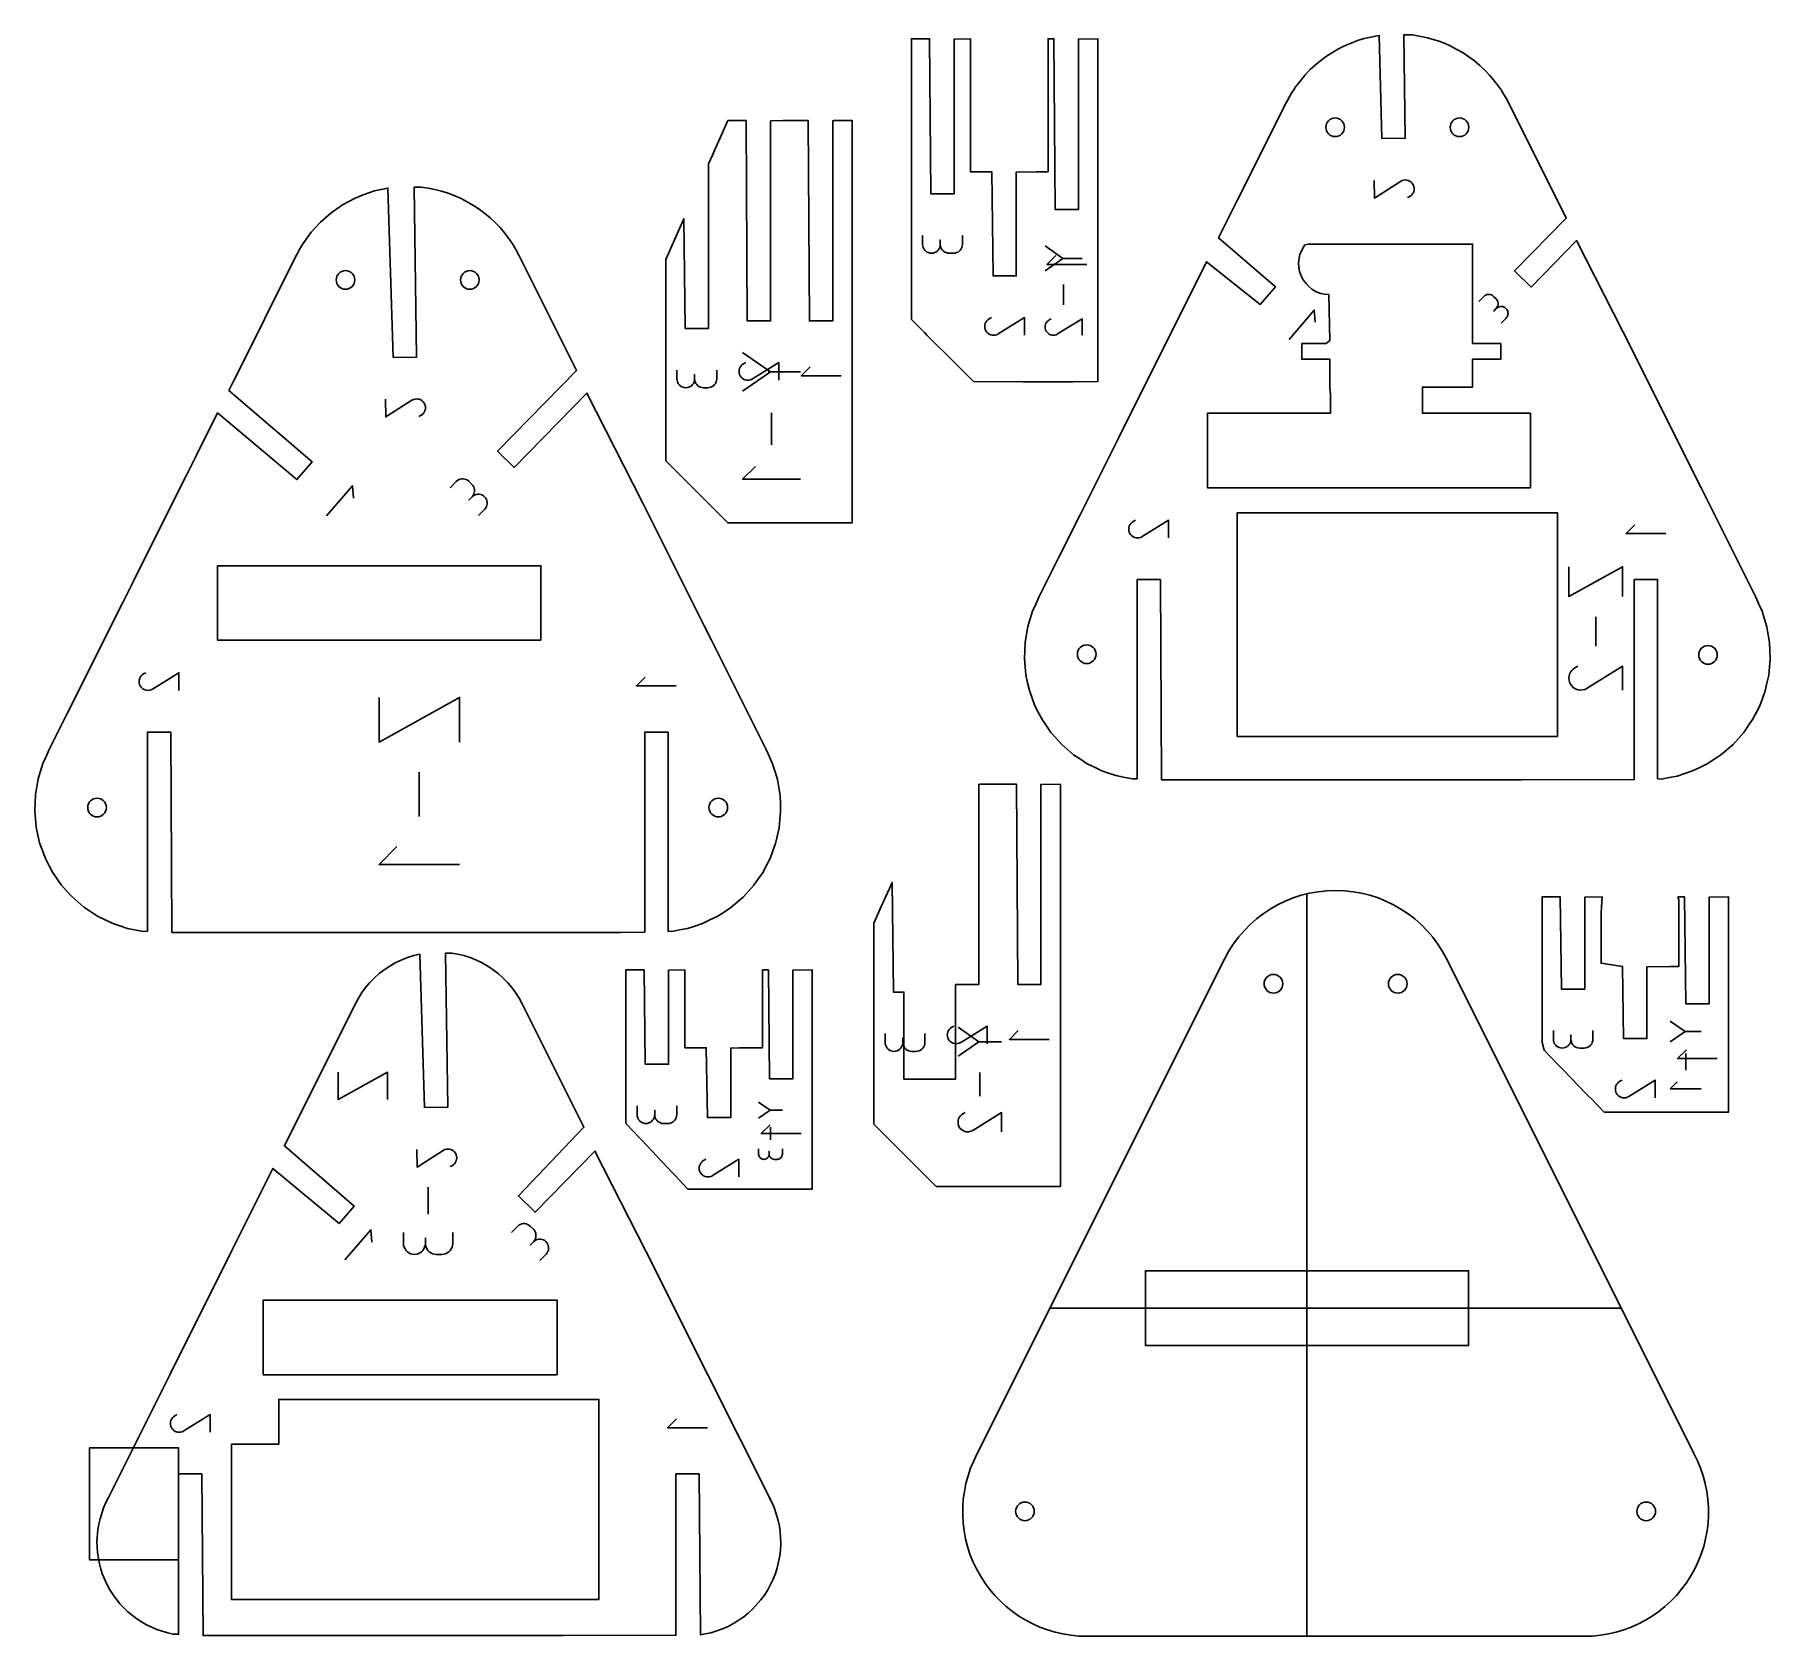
# Model space of a CAD drawing. Extents: x -164 to 115, y -64 to 194.
import ezdxf

# ---------------------------------------------------------------- set-up
doc = ezdxf.new("R2010")
doc.units = 0
for name, color, linetype in [('DEFAULT', 18, 'CONTINUOUS'), ('INFO', 1, 'CONTINUOUS'), ('LIVELLO_01', 5, 'CONTINUOUS'), ('LIVELLO_02', 104, 'CONTINUOUS')]:
    doc.layers.add(name, color=color, linetype=linetype)

msp = doc.modelspace()

# ---------------------------------------------------------------- linework, layer by layer
at = {"layer": 'DEFAULT'}
msp.add_lwpolyline([(-140.98, -51.86), (-140.98, -33.86), (-155.32, -33.86), (-155.32, -51.86)], close=True, dxfattribs=at)
at = {"layer": 'INFO'}
for p, q in [((1.06, 157.52), (4.38, 157.52)), ((1.4, 150.04), (1.4, 153.3)), ((-46.12, 139.25), (-40.93, 139.25)), ((-45.59, 127.54), (-45.59, 132.64)), ((87.01, 95.13), (87.01, 99.85)), ((-102.25, 67.74), (-102.25, 74.83)), ((-12.49, 31.48), (-8.6, 31.48)), ((101.2, 33.15), (103.97, 33.15)), ((101.48, 26.88), (101.48, 29.61)), ((-12.09, 22.71), (-12.09, 26.53)), ((-45.97, 20.45), (-43.85, 20.45)), ((-45.76, 15.67), (-45.76, 17.75)), ((-100.84, 3.75), (-100.84, 8.08))]:
    msp.add_line(p, q, dxfattribs=at)
for points in [[(51.38, 170.07), (51.41, 167.22), (55.61, 169.91), (55.61, 169.91), (55.61, 169.92), (55.62, 169.92), (55.62, 169.92), (55.63, 169.92), (55.63, 169.93), (55.63, 169.93), (55.64, 169.93), (55.64, 169.94), (55.88, 170.05), (56.12, 170.11), (56.36, 170.14), (56.6, 170.12), (56.84, 170.06), (57.06, 169.96), (57.26, 169.82), (57.44, 169.65), (57.6, 169.45), (57.71, 169.21), (57.77, 168.97), (57.79, 168.73), (57.78, 168.49), (57.72, 168.25), (57.62, 168.03), (57.48, 167.83), (57.31, 167.64), (57.1, 167.49), (56.74, 167.3)], [(-14.89, 161.19), (-14.89, 159.77), (-14.91, 159.51), (-14.98, 159.27), (-15.08, 159.05), (-15.22, 158.85), (-15.39, 158.68), (-15.59, 158.54), (-15.81, 158.44), (-16.05, 158.37), (-16.31, 158.35), (-17.02, 158.35), (-17.27, 158.37), (-17.51, 158.44), (-17.73, 158.54), (-17.93, 158.68), (-18.1, 158.85), (-18.24, 159.05), (-18.35, 159.27), (-18.41, 159.51), (-18.44, 159.77), (-18.44, 160.48), (-18.44, 159.77), (-18.46, 159.51), (-18.53, 159.27), (-18.63, 159.05), (-18.77, 158.85), (-18.94, 158.68), (-19.14, 158.54), (-19.36, 158.44), (-19.6, 158.37), (-19.86, 158.35), (-20.12, 158.37), (-20.35, 158.44), (-20.58, 158.54), (-20.77, 158.68), (-20.95, 158.85), (-21.09, 159.05), (-21.19, 159.27), (-21.26, 159.51), (-21.28, 159.77), (-21.28, 161.19)], [(-1.58, 155.53), (1.29, 157.52), (-1.58, 159.51)], [(5.11, 156.55), (-1.29, 156.55), (0.14, 157.98)], [(68.22, 150.6), (69, 151.39), (69.15, 151.52), (69.32, 151.62), (69.5, 151.69), (69.69, 151.72), (69.88, 151.72), (70.07, 151.69), (70.25, 151.63), (70.42, 151.54), (70.57, 151.41), (70.97, 151.02), (71.1, 150.87), (71.2, 150.7), (71.26, 150.52), (71.3, 150.33), (71.3, 150.14), (71.27, 149.96), (71.21, 149.78), (71.11, 149.61), (70.98, 149.45), (70.6, 149.05), (70.98, 149.45), (71.14, 149.58), (71.31, 149.68), (71.49, 149.74), (71.67, 149.78), (71.86, 149.78), (72.05, 149.75), (72.23, 149.69), (72.4, 149.59), (72.56, 149.47), (72.69, 149.31), (72.78, 149.15), (72.85, 148.97), (72.88, 148.78), (72.89, 148.59), (72.86, 148.4), (72.79, 148.22), (72.7, 148.05), (72.57, 147.9), (71.8, 147.1)], [(-4.89, 145.15), (-4.89, 147.99), (-9.11, 145.37), (-9.12, 145.36), (-9.12, 145.36), (-9.13, 145.36), (-9.13, 145.36), (-9.13, 145.35), (-9.14, 145.35), (-9.14, 145.35), (-9.15, 145.34), (-9.15, 145.34), (-9.39, 145.23), (-9.63, 145.17), (-9.87, 145.15), (-10.11, 145.17), (-10.35, 145.24), (-10.57, 145.34), (-10.77, 145.48), (-10.95, 145.65), (-11.1, 145.86), (-11.2, 146.09), (-11.27, 146.33), (-11.29, 146.58), (-11.26, 146.82), (-11.2, 147.05), (-11.1, 147.28), (-10.96, 147.48), (-10.78, 147.65), (-10.57, 147.8), (-10.22, 147.99)], [(37.68, 144.49), (41.72, 149.19), (41.87, 147.24)], [(4.38, 145.15), (4.38, 147.8), (0.44, 145.36), (0.44, 145.35), (0.43, 145.35), (0.43, 145.35), (0.43, 145.34), (0.42, 145.34), (0.42, 145.34), (0.41, 145.34), (0.41, 145.33), (0.41, 145.33), (0.19, 145.23), (-0.04, 145.17), (-0.26, 145.15), (-0.49, 145.17), (-0.71, 145.23), (-0.91, 145.33), (-1.1, 145.46), (-1.27, 145.62), (-1.4, 145.81), (-1.5, 146.03), (-1.56, 146.26), (-1.58, 146.48), (-1.56, 146.71), (-1.5, 146.93), (-1.41, 147.13), (-1.28, 147.32), (-1.11, 147.49), (-0.92, 147.62), (-0.58, 147.8)], [(-44.41, 137.92), (-44.41, 140.76), (-48.64, 138.13), (-48.64, 138.13), (-48.65, 138.13), (-48.65, 138.12), (-48.66, 138.12), (-48.66, 138.12), (-48.67, 138.11), (-48.67, 138.11), (-48.67, 138.11), (-48.68, 138.11), (-48.91, 138), (-49.15, 137.94), (-49.4, 137.92), (-49.64, 137.94), (-49.87, 138), (-50.1, 138.1), (-50.3, 138.24), (-50.48, 138.42), (-50.62, 138.62), (-50.73, 138.86), (-50.79, 139.1), (-50.81, 139.34), (-50.79, 139.59), (-50.73, 139.82), (-50.63, 140.04), (-50.49, 140.24), (-50.31, 140.42), (-50.1, 140.57), (-49.74, 140.75)], [(-50.25, 136.14), (-45.75, 139.25), (-50.25, 142.36)], [(-34.41, 138.63), (-40.81, 138.63), (-39.39, 140.05)], [(-54.41, 139.54), (-54.41, 138.12), (-54.44, 137.87), (-54.5, 137.63), (-54.61, 137.4), (-54.75, 137.21), (-54.92, 137.03), (-55.12, 136.89), (-55.34, 136.79), (-55.58, 136.72), (-55.83, 136.7), (-56.54, 136.7), (-56.8, 136.72), (-57.04, 136.79), (-57.26, 136.89), (-57.46, 137.03), (-57.63, 137.21), (-57.77, 137.4), (-57.87, 137.63), (-57.94, 137.87), (-57.96, 138.12), (-57.96, 138.83), (-57.96, 138.12), (-57.99, 137.87), (-58.05, 137.63), (-58.16, 137.4), (-58.3, 137.21), (-58.47, 137.03), (-58.67, 136.89), (-58.89, 136.79), (-59.13, 136.72), (-59.39, 136.7), (-59.64, 136.72), (-59.88, 136.79), (-60.1, 136.89), (-60.3, 137.03), (-60.47, 137.21), (-60.61, 137.4), (-60.72, 137.63), (-60.78, 137.87), (-60.81, 138.12), (-60.81, 139.54)], [(-107.68, 134.84), (-107.64, 132), (-103.45, 134.69), (-103.44, 134.69), (-103.44, 134.69), (-103.44, 134.7), (-103.43, 134.7), (-103.43, 134.7), (-103.42, 134.7), (-103.42, 134.71), (-103.41, 134.71), (-103.41, 134.71), (-103.18, 134.82), (-102.94, 134.89), (-102.69, 134.91), (-102.45, 134.89), (-102.22, 134.84), (-101.99, 134.74), (-101.79, 134.6), (-101.61, 134.43), (-101.46, 134.22), (-101.35, 133.99), (-101.28, 133.75), (-101.26, 133.5), (-101.28, 133.26), (-101.34, 133.03), (-101.44, 132.81), (-101.57, 132.6), (-101.75, 132.42), (-101.95, 132.27), (-102.31, 132.08)], [(-40.93, 121.98), (-50.25, 121.98), (-48.18, 124.05)], [(-117.17, 116.08), (-113, 120.93), (-112.85, 118.93)], [(-97.29, 120.61), (-96.3, 121.63), (-96.11, 121.8), (-95.89, 121.92), (-95.66, 122.01), (-95.42, 122.05), (-95.18, 122.05), (-94.94, 122.01), (-94.71, 121.93), (-94.49, 121.81), (-94.29, 121.65), (-93.78, 121.15), (-93.62, 120.96), (-93.49, 120.74), (-93.41, 120.52), (-93.36, 120.28), (-93.36, 120.03), (-93.4, 119.79), (-93.48, 119.56), (-93.6, 119.34), (-93.76, 119.15), (-94.26, 118.64), (-93.76, 119.15), (-93.57, 119.31), (-93.35, 119.44), (-93.12, 119.52), (-92.88, 119.57), (-92.64, 119.57), (-92.4, 119.53), (-92.17, 119.45), (-91.95, 119.33), (-91.75, 119.17), (-91.59, 118.97), (-91.46, 118.76), (-91.38, 118.53), (-91.33, 118.29), (-91.33, 118.05), (-91.37, 117.81), (-91.45, 117.57), (-91.57, 117.36), (-91.73, 117.16), (-92.73, 116.14)], [(18.28, 112.54), (18.28, 115.38), (14.05, 112.76), (14.05, 112.75), (14.05, 112.75), (14.04, 112.75), (14.04, 112.74), (14.03, 112.74), (14.03, 112.74), (14.02, 112.74), (14.02, 112.73), (14.01, 112.73), (13.78, 112.62), (13.54, 112.56), (13.3, 112.54), (13.05, 112.56), (12.82, 112.62), (12.6, 112.72), (12.4, 112.86), (12.22, 113.04), (12.07, 113.25), (11.96, 113.48), (11.9, 113.72), (11.88, 113.97), (11.9, 114.21), (11.97, 114.44), (12.07, 114.66), (12.21, 114.87), (12.38, 115.04), (12.59, 115.19), (12.95, 115.38)], [(98.28, 113.25), (91.88, 113.25), (93.3, 114.67)], [(91.33, 103.1), (91.33, 107.89), (82.69, 103.1), (82.69, 107.89)], [(-140.92, 88.01), (-140.92, 90.85), (-145.15, 88.22), (-145.15, 88.22), (-145.16, 88.22), (-145.16, 88.22), (-145.16, 88.21), (-145.17, 88.21), (-145.17, 88.21), (-145.18, 88.2), (-145.18, 88.2), (-145.19, 88.2), (-145.42, 88.09), (-145.66, 88.03), (-145.91, 88.01), (-146.15, 88.03), (-146.38, 88.09), (-146.6, 88.19), (-146.8, 88.33), (-146.98, 88.51), (-147.13, 88.72), (-147.24, 88.95), (-147.3, 89.19), (-147.32, 89.44), (-147.3, 89.68), (-147.23, 89.91), (-147.13, 90.13), (-146.99, 90.33), (-146.82, 90.51), (-146.61, 90.66), (-146.25, 90.85)], [(-60.92, 88.72), (-67.32, 88.72), (-65.9, 90.14)], [(91.33, 88.05), (91.33, 91.89), (85.62, 88.34), (85.61, 88.34), (85.61, 88.33), (85.6, 88.33), (85.6, 88.33), (85.59, 88.32), (85.58, 88.32), (85.58, 88.32), (85.57, 88.31), (85.57, 88.31), (85.25, 88.16), (84.92, 88.08), (84.59, 88.05), (84.27, 88.08), (83.95, 88.16), (83.65, 88.3), (83.38, 88.49), (83.14, 88.72), (82.94, 89.01), (82.8, 89.32), (82.71, 89.65), (82.69, 89.98), (82.72, 90.3), (82.8, 90.62), (82.94, 90.92), (83.13, 91.19), (83.36, 91.43), (83.65, 91.63), (84.13, 91.88)], [(-95.76, 79.69), (-95.76, 86.89), (-108.73, 79.69), (-108.73, 86.89)], [(-95.76, 60), (-108.73, 60), (-105.84, 62.88)], [(-10.91, 31.15), (-10.91, 33.99), (-15.14, 31.36), (-15.15, 31.36), (-15.15, 31.36), (-15.15, 31.36), (-15.16, 31.35), (-15.16, 31.35), (-15.17, 31.35), (-15.17, 31.34), (-15.18, 31.34), (-15.18, 31.34), (-15.41, 31.23), (-15.66, 31.17), (-15.9, 31.15), (-16.14, 31.17), (-16.38, 31.23), (-16.6, 31.33), (-16.8, 31.47), (-16.98, 31.65), (-17.13, 31.86), (-17.23, 32.09), (-17.3, 32.33), (-17.31, 32.58), (-17.29, 32.82), (-17.23, 33.05), (-17.13, 33.27), (-16.99, 33.47), (-16.81, 33.65), (-16.6, 33.8), (-16.25, 33.99)], [(-15.59, 29.15), (-12.22, 31.48), (-15.59, 33.82)], [(98.99, 31.48), (101.39, 33.15), (98.99, 34.81)], [(-20.92, 32.78), (-20.92, 31.35), (-20.94, 31.1), (-21, 30.86), (-21.11, 30.64), (-21.25, 30.44), (-21.42, 30.27), (-21.62, 30.13), (-21.84, 30.02), (-22.08, 29.96), (-22.34, 29.93), (-23.05, 29.93), (-23.3, 29.96), (-23.54, 30.02), (-23.76, 30.13), (-23.96, 30.27), (-24.13, 30.44), (-24.27, 30.64), (-24.38, 30.86), (-24.44, 31.1), (-24.47, 31.35), (-24.47, 32.07), (-24.47, 31.35), (-24.49, 31.1), (-24.56, 30.86), (-24.66, 30.64), (-24.8, 30.44), (-24.97, 30.27), (-25.17, 30.13), (-25.39, 30.02), (-25.63, 29.96), (-25.89, 29.93), (-26.14, 29.96), (-26.38, 30.02), (-26.6, 30.13), (-26.8, 30.27), (-26.97, 30.44), (-27.11, 30.64), (-27.22, 30.86), (-27.29, 31.1), (-27.31, 31.35), (-27.31, 32.78)], [(-0.91, 31.86), (-7.31, 31.86), (-5.89, 33.28)], [(86.54, 33.28), (86.54, 31.87), (86.52, 31.62), (86.45, 31.38), (86.35, 31.16), (86.21, 30.96), (86.04, 30.79), (85.84, 30.65), (85.62, 30.55), (85.38, 30.48), (85.13, 30.46), (84.42, 30.46), (84.17, 30.48), (83.93, 30.55), (83.71, 30.65), (83.51, 30.79), (83.34, 30.96), (83.21, 31.16), (83.1, 31.38), (83.04, 31.62), (83.01, 31.87), (83.01, 32.58), (83.01, 31.87), (82.99, 31.62), (82.92, 31.38), (82.82, 31.16), (82.68, 30.96), (82.51, 30.79), (82.31, 30.65), (82.09, 30.55), (81.85, 30.48), (81.6, 30.46), (81.35, 30.48), (81.11, 30.55), (80.89, 30.65), (80.69, 30.79), (80.52, 30.96), (80.38, 31.16), (80.28, 31.38), (80.21, 31.62), (80.19, 31.87), (80.19, 33.28)], [(106.56, 28.76), (100.16, 28.76), (101.59, 30.19)], [(-107.36, 22.17), (-107.36, 26.57), (-115.28, 22.17), (-115.28, 26.57)], [(96.56, 22.45), (96.56, 25.3), (92.33, 22.67), (92.33, 22.67), (92.33, 22.66), (92.32, 22.66), (92.32, 22.66), (92.31, 22.65), (92.31, 22.65), (92.3, 22.65), (92.3, 22.65), (92.29, 22.64), (92.06, 22.54), (91.82, 22.47), (91.58, 22.45), (91.33, 22.47), (91.1, 22.54), (90.88, 22.64), (90.68, 22.78), (90.5, 22.95), (90.35, 23.16), (90.24, 23.39), (90.18, 23.64), (90.16, 23.88), (90.18, 24.12), (90.25, 24.36), (90.35, 24.58), (90.49, 24.78), (90.66, 24.96), (90.87, 25.11), (91.23, 25.29)], [(103.97, 23.91), (98.99, 23.91), (100.09, 25.01)], [(-60.84, 21.17), (-60.84, 19.75), (-60.86, 19.49), (-60.93, 19.25), (-61.03, 19.03), (-61.17, 18.84), (-61.34, 18.66), (-61.54, 18.52), (-61.76, 18.42), (-62, 18.35), (-62.25, 18.33), (-62.96, 18.33), (-63.22, 18.35), (-63.46, 18.42), (-63.68, 18.52), (-63.87, 18.66), (-64.04, 18.84), (-64.18, 19.03), (-64.29, 19.25), (-64.36, 19.49), (-64.38, 19.75), (-64.38, 20.46), (-64.38, 19.75), (-64.4, 19.49), (-64.47, 19.25), (-64.57, 19.03), (-64.71, 18.84), (-64.88, 18.66), (-65.08, 18.52), (-65.3, 18.42), (-65.54, 18.35), (-65.8, 18.33), (-66.05, 18.35), (-66.29, 18.42), (-66.51, 18.52), (-66.71, 18.66), (-66.88, 18.84), (-67.02, 19.03), (-67.12, 19.25), (-67.19, 19.49), (-67.21, 19.75), (-67.21, 21.17)], [(-47.66, 19.18), (-45.83, 20.45), (-47.66, 21.73)], [(-8.6, 16.98), (-8.6, 20.09), (-13.22, 17.22), (-13.22, 17.21), (-13.22, 17.21), (-13.23, 17.21), (-13.23, 17.2), (-13.24, 17.2), (-13.24, 17.2), (-13.25, 17.2), (-13.25, 17.19), (-13.26, 17.19), (-13.51, 17.07), (-13.78, 17), (-14.04, 16.98), (-14.31, 17), (-14.56, 17.07), (-14.8, 17.18), (-15.02, 17.34), (-15.22, 17.53), (-15.38, 17.75), (-15.5, 18.01), (-15.57, 18.27), (-15.59, 18.54), (-15.56, 18.81), (-15.49, 19.06), (-15.38, 19.3), (-15.23, 19.52), (-15.04, 19.72), (-14.81, 19.88), (-14.42, 20.08)], [(-40.83, 16.69), (-47.23, 16.69), (-45.8, 18.12)], [(-102.65, 14.15), (-102.61, 11.31), (-98.42, 14), (-98.41, 14), (-98.41, 14), (-98.41, 14.01), (-98.4, 14.01), (-98.4, 14.01), (-98.39, 14.01), (-98.39, 14.02), (-98.38, 14.02), (-98.38, 14.02), (-98.15, 14.13), (-97.91, 14.2), (-97.66, 14.22), (-97.42, 14.21), (-97.19, 14.15), (-96.96, 14.05), (-96.76, 13.91), (-96.58, 13.74), (-96.43, 13.53), (-96.32, 13.3), (-96.25, 13.06), (-96.23, 12.82), (-96.25, 12.57), (-96.31, 12.34), (-96.41, 12.12), (-96.54, 11.91), (-96.72, 11.73), (-96.92, 11.58), (-97.28, 11.39)], [(-43.85, 14.24), (-43.85, 13.4), (-43.87, 13.24), (-43.91, 13.1), (-43.97, 12.97), (-44.05, 12.85), (-44.16, 12.75), (-44.27, 12.67), (-44.4, 12.6), (-44.55, 12.56), (-44.7, 12.55), (-45.12, 12.55), (-45.27, 12.56), (-45.42, 12.6), (-45.55, 12.67), (-45.67, 12.75), (-45.77, 12.85), (-45.85, 12.97), (-45.91, 13.1), (-45.95, 13.24), (-45.97, 13.4), (-45.97, 13.82), (-45.97, 13.4), (-45.98, 13.24), (-46.02, 13.1), (-46.08, 12.97), (-46.17, 12.85), (-46.27, 12.75), (-46.39, 12.67), (-46.52, 12.6), (-46.66, 12.56), (-46.81, 12.55), (-46.97, 12.56), (-47.11, 12.6), (-47.24, 12.67), (-47.36, 12.75), (-47.46, 12.85), (-47.54, 12.97), (-47.61, 13.1), (-47.65, 13.24), (-47.66, 13.4), (-47.66, 14.24)], [(-50.83, 9.72), (-50.83, 12.57), (-55.06, 9.94), (-55.06, 9.94), (-55.06, 9.93), (-55.07, 9.93), (-55.07, 9.93), (-55.08, 9.93), (-55.08, 9.92), (-55.09, 9.92), (-55.09, 9.92), (-55.1, 9.92), (-55.33, 9.81), (-55.57, 9.74), (-55.81, 9.72), (-56.06, 9.75), (-56.29, 9.81), (-56.51, 9.91), (-56.71, 10.05), (-56.89, 10.22), (-57.04, 10.43), (-57.15, 10.67), (-57.21, 10.91), (-57.23, 11.15), (-57.21, 11.39), (-57.14, 11.63), (-57.04, 11.85), (-56.9, 12.05), (-56.73, 12.23), (-56.52, 12.38), (-56.16, 12.56)], [(-114.21, -3.63), (-110.04, 1.22), (-109.89, -0.79)], [(-96.88, 0.78), (-96.88, -0.98), (-96.91, -1.29), (-96.99, -1.59), (-97.12, -1.86), (-97.3, -2.11), (-97.51, -2.32), (-97.75, -2.5), (-98.03, -2.63), (-98.32, -2.71), (-98.64, -2.74), (-99.52, -2.74), (-99.84, -2.71), (-100.13, -2.63), (-100.41, -2.5), (-100.65, -2.32), (-100.86, -2.11), (-101.04, -1.86), (-101.17, -1.59), (-101.25, -1.29), (-101.28, -0.98), (-101.28, -0.1), (-101.28, -0.98), (-101.31, -1.29), (-101.39, -1.59), (-101.52, -1.86), (-101.69, -2.11), (-101.9, -2.32), (-102.15, -2.5), (-102.42, -2.63), (-102.72, -2.71), (-103.04, -2.74), (-103.35, -2.71), (-103.65, -2.63), (-103.92, -2.5), (-104.17, -2.32), (-104.38, -2.11), (-104.55, -1.86), (-104.69, -1.59), (-104.77, -1.29), (-104.8, -0.98), (-104.8, 0.78)], [(-87.42, 0.77), (-86.42, 1.79), (-86.23, 1.95), (-86.01, 2.08), (-85.78, 2.16), (-85.54, 2.21), (-85.3, 2.21), (-85.06, 2.17), (-84.83, 2.09), (-84.61, 1.97), (-84.41, 1.81), (-83.9, 1.31), (-83.74, 1.12), (-83.61, 0.9), (-83.53, 0.67), (-83.49, 0.43), (-83.48, 0.19), (-83.52, -0.05), (-83.6, -0.28), (-83.72, -0.5), (-83.88, -0.7), (-84.38, -1.21), (-83.88, -0.7), (-83.69, -0.53), (-83.47, -0.41), (-83.24, -0.32), (-83, -0.28), (-82.76, -0.28), (-82.52, -0.32), (-82.29, -0.4), (-82.07, -0.52), (-81.87, -0.68), (-81.71, -0.87), (-81.58, -1.09), (-81.5, -1.32), (-81.45, -1.56), (-81.45, -1.8), (-81.49, -2.04), (-81.57, -2.27), (-81.69, -2.49), (-81.85, -2.69), (-82.85, -3.7)], [(-135.9, -31.35), (-135.9, -28.51), (-140.13, -31.13), (-140.13, -31.14), (-140.14, -31.14), (-140.14, -31.14), (-140.15, -31.14), (-140.15, -31.15), (-140.16, -31.15), (-140.16, -31.15), (-140.16, -31.16), (-140.17, -31.16), (-140.4, -31.27), (-140.64, -31.33), (-140.89, -31.35), (-141.13, -31.33), (-141.36, -31.26), (-141.59, -31.16), (-141.79, -31.02), (-141.97, -30.85), (-142.11, -30.64), (-142.22, -30.41), (-142.28, -30.17), (-142.3, -29.92), (-142.28, -29.68), (-142.22, -29.45), (-142.12, -29.22), (-141.98, -29.02), (-141.8, -28.85), (-141.59, -28.7), (-141.23, -28.51)], [(-55.9, -30.64), (-62.3, -30.64), (-60.88, -29.21)]]:
    msp.add_lwpolyline(points, dxfattribs=at)
at = {"layer": 'LIVELLO_01'}
msp.add_line((-45.89, -41.96), (-45.5, -42.73), dxfattribs=at)
for points in [[(6.92, 188.66), (6.92, 137.7), (2.95, 137.67), (-5.16, 137.67), (-13.09, 137.71), (-16.85, 141.44), (-18.09, 142.68), (-18.77, 143.36), (-20.59, 145.18), (-20.99, 145.58), (-22.06, 146.67), (-23.09, 147.7), (-23.09, 192.86), (-20.16, 192.86), (-19.96, 167.89), (-16.21, 167.89), (-16.21, 192.8), (-13.59, 192.86), (-13.59, 171.46), (-10.16, 171.46), (-9.96, 154.7), (-6.21, 154.7), (-6.21, 171.4), (-3.01, 171.46), (-1.09, 171.46), (-1.09, 192.86), (-0.16, 192.86), (0.04, 165.39), (3.79, 165.39), (3.79, 192.8), (6.92, 192.86)], [(103.94, 120.6), (112.73, 103.01), (113.25, 101.87), (113.78, 100.73), (114.16, 99.48), (114.54, 98.26), (114.76, 96.97), (114.98, 95.69), (115.03, 94.37), (115.08, 93.07), (114.96, 91.76), (114.84, 90.46), (114.55, 89.18), (114.27, 87.92), (113.82, 86.72), (113.38, 85.52), (112.81, 84.41), (112.24, 83.31), (111.53, 82.28), (110.8, 81.23), (109.95, 80.27), (109.09, 79.32), (108.1, 78.46), (107.11, 77.62), (106.01, 76.89), (104.92, 76.18), (103.73, 75.61), (102.55, 75.04), (101.32, 74.64), (100.08, 74.23), (98.83, 73.99), (97.57, 73.75), (96.96, 73.79), (96.96, 105.84), (93.21, 105.84), (93.21, 73.66), (75.08, 73.6), (17.16, 73.6), (16.96, 105.83), (13.21, 105.83), (13.21, 73.79), (12.56, 73.76), (11.3, 74), (10.03, 74.24), (8.8, 74.65), (7.56, 75.06), (6.38, 75.64), (5.2, 76.21), (4.1, 76.93), (3.01, 77.65), (2.02, 78.5), (1.04, 79.35), (0.19, 80.3), (-0.66, 81.25), (-1.37, 82.28), (-2.07, 83.31), (-2.65, 84.42), (-3.23, 85.55), (-3.67, 86.75), (-4.11, 87.97), (-4.4, 89.24), (-4.68, 90.51), (-4.8, 91.82), (-4.92, 93.12), (-4.86, 94.44), (-4.81, 95.74), (-4.59, 97.03), (-4.36, 98.3), (-3.98, 99.53), (-3.6, 100.74), (-3.09, 101.88), (-2.57, 103.01), (0.74, 109.64), (4.06, 116.27), (10.21, 128.58), (15.18, 138.52), (16.6, 141.36), (18.02, 144.2), (22.99, 154.14), (24.41, 156.98), (33.03, 150.11), (35.47, 152.95), (26.34, 160.81), (29.38, 166.93), (30.8, 169.77), (35.77, 179.71), (37.19, 182.55), (37.45, 183.03), (38.12, 184.18), (38.41, 184.66), (38.72, 185.11), (39.06, 185.55), (39.91, 186.63), (40.27, 187.05), (41.08, 187.89), (41.91, 188.65), (42.77, 189.37), (43.68, 190.04), (44.63, 190.66), (45.6, 191.22), (46.61, 191.73), (47.64, 192.17), (48.69, 192.56), (49.74, 192.88), (50.27, 193.01), (51.62, 193.29), (52.16, 193.39), (52.61, 176.79), (56.36, 176.84), (56.13, 193.48), (56.96, 193.5), (57.51, 193.46), (58.05, 193.38), (59.4, 193.11), (59.94, 193), (60.49, 192.86), (61.6, 192.52), (62.65, 192.12), (63.68, 191.67), (64.68, 191.15), (65.66, 190.58), (66.6, 189.96), (67.5, 189.29), (68.36, 188.56), (69.18, 187.8), (69.93, 187.01), (70.29, 186.59), (71.14, 185.51), (71.47, 185.07), (71.77, 184.62), (72.05, 184.17), (72.73, 183.01), (72.97, 182.55), (77.94, 172.61), (82.24, 164.01), (73.91, 155.51), (76.59, 152.89), (83.92, 160.37), (92.85, 142.78), (102.79, 122.9)], [(-35.54, 179.7), (-33.69, 179.7), (-32.61, 179.7), (-32.61, 114.98), (-42.61, 114.97), (-52.61, 114.97), (-57.61, 119.97), (-62.61, 124.97), (-62.61, 127.29), (-62.61, 157.33), (-61.37, 160.11), (-60.11, 162.93), (-59.69, 163.88), (-59.49, 146.25), (-55.74, 146.25), (-55.74, 172.71), (-55.11, 174.11), (-54.61, 175.23), (-53.86, 176.91), (-52.61, 179.7), (-49.69, 179.7), (-49.49, 147.46), (-45.74, 147.46), (-45.74, 179.64), (-43.73, 179.7), (-39.69, 179.7), (-39.49, 147.46), (-35.74, 147.46), (-35.74, 179.64)], [(-152.98, 96.07), (-149.94, 102.15), (-148.28, 105.47), (-144.02, 113.99), (-139.76, 122.51), (-138.1, 125.83), (-134.7, 132.64), (-121.93, 121.92), (-119.48, 124.76), (-132.87, 136.28), (-132.19, 137.66), (-127.93, 146.18), (-126.27, 149.5), (-122.01, 158.02), (-121.75, 158.5), (-121.5, 158.98), (-120.92, 159.92), (-120.3, 160.83), (-119.63, 161.71), (-118.9, 162.55), (-118.12, 163.36), (-117.3, 164.12), (-116.43, 164.84), (-114.58, 166.13), (-113.6, 166.69), (-112.59, 167.2), (-111.56, 167.64), (-110.51, 168.03), (-109.45, 168.36), (-108.38, 168.62), (-107.31, 168.82), (-106.45, 141.57), (-102.7, 141.62), (-103.08, 168.97), (-101.93, 168.96), (-100.84, 168.81), (-99.76, 168.6), (-98.67, 168.32), (-97.6, 167.99), (-96.55, 167.59), (-95.52, 167.14), (-93.54, 166.05), (-92.6, 165.43), (-91.7, 164.76), (-90.84, 164.03), (-90.02, 163.27), (-89.26, 162.46), (-88.54, 161.62), (-87.88, 160.76), (-87.27, 159.86), (-86.72, 158.95), (-86.23, 158.02), (-76.96, 139.48), (-89.67, 126.51), (-86.99, 123.88), (-75.28, 135.84), (-66.35, 118.25), (-56.41, 98.37), (-55.26, 96.07), (-46.47, 78.48), (-45.94, 77.32), (-45.42, 76.17), (-45.03, 74.92), (-44.65, 73.69), (-44.44, 72.41), (-44.22, 71.12), (-44.17, 69.81), (-44.12, 68.51), (-44.24, 67.21), (-44.37, 65.9), (-44.94, 63.38), (-45.38, 62.18), (-45.82, 60.98), (-46.39, 59.88), (-46.96, 58.78), (-47.69, 57.73), (-48.41, 56.68), (-49.28, 55.72), (-50.14, 54.76), (-51.13, 53.91), (-52.12, 53.06), (-53.21, 52.35), (-54.31, 51.64), (-55.49, 51.07), (-56.67, 50.51), (-57.9, 50.1), (-59.13, 49.7), (-60.38, 49.46), (-61.63, 49.22), (-62.24, 49.26), (-62.24, 81.31), (-65.99, 81.31), (-65.99, 49.13), (-69.83, 49.07), (-142.04, 49.07), (-142.24, 81.3), (-145.99, 81.3), (-145.99, 49.26), (-146.67, 49.23), (-149.2, 49.72), (-150.44, 50.13), (-151.67, 50.55), (-154.03, 51.69), (-155.12, 52.41), (-156.21, 53.13), (-157.19, 53.98), (-158.17, 54.83), (-159.02, 55.78), (-159.87, 56.73), (-160.57, 57.75), (-161.27, 58.78), (-161.86, 59.91), (-162.44, 61.05), (-162.88, 62.26), (-163.33, 63.47), (-163.61, 64.74), (-163.89, 66.01), (-164, 67.32), (-164.12, 68.62), (-164.06, 69.93), (-164.01, 71.23), (-163.78, 72.51), (-163.56, 73.79), (-163.18, 75), (-162.8, 76.22), (-162.29, 77.35), (-161.77, 78.48), (-158.93, 84.16), (-156.09, 89.84)], [(60.94, 136.8), (67.2, 136.8), (67.2, 141.3), (71.71, 141.3), (71.71, 143.8), (67.2, 143.8), (67.2, 159.81), (40.77, 159.81), (40.21, 159.67), (39.87, 159.15), (39.42, 158.13), (39.28, 157.53), (39.2, 156.76), (39.23, 156.17), (39.36, 155.41), (39.56, 154.82), (39.92, 154.09), (40.4, 153.46), (40.84, 152.97), (41.34, 152.57), (42.04, 152.16), (42.77, 151.89), (43.35, 151.74), (44.05, 151.68), (44.2, 144.28), (43.66, 143.8), (39.7, 143.8), (39.7, 141.3), (44.2, 141.3), (44.2, 136.8), (44.32, 135.62), (44.32, 132.6), (24.53, 132.6), (24.53, 120.6), (76.48, 120.6), (76.48, 132.6), (59.13, 132.6), (59.14, 133.33), (59.14, 135.75), (59.13, 136.8)], [(80.83, 80.6), (29.33, 80.6), (29.33, 116.6), (80.83, 116.6)], [(-82.69, 96.07), (-82.69, 108.07), (-134.7, 108.07), (-134.7, 96.07)], [(-15.99, 40.69), (-12.24, 40.69), (-12.24, 72.87), (-12.04, 72.93), (-6.19, 72.93), (-5.99, 40.69), (-2.24, 40.69), (-2.24, 72.87), (0.89, 72.93), (0.89, 8.21), (-19.11, 8.21), (-24.12, 13.21), (-29.12, 18.21), (-29.12, 19.99), (-29.12, 50.57), (-27.88, 53.34), (-26.62, 56.16), (-26.19, 57.11), (-25.99, 39.48), (-24.29, 39.48), (-24.29, 25.48), (-15.99, 25.48)], [(100.22, 54.79), (101.29, 54.79), (101.49, 37.6), (105.24, 37.6), (105.24, 54.73), (108.36, 54.79), (108.36, 20.16), (88.36, 20.16), (87.3, 21.26), (86.36, 22.22), (85.86, 22.74), (83.93, 24.73), (83.36, 25.31), (81.5, 27.23), (80.86, 27.89), (78.71, 30.12), (78.36, 31.37), (78.36, 54.79), (81.29, 54.79), (81.49, 39.94), (85.24, 39.94), (85.24, 54.73), (88.04, 54.79), (87.86, 52.26), (87.86, 44.1), (91.29, 43.59), (91.49, 32), (95.24, 32), (95.24, 43.53), (99, 43.59), (100.36, 43.59), (100.36, 54.32)], [(-39.03, 11.14), (-39.03, 7.77), (-43.28, 7.77), (-59.03, 7.77), (-61.13, 9.99), (-61.53, 10.41), (-64.03, 13.06), (-66.53, 15.7), (-66.99, 16.19), (-67.68, 16.92), (-69.03, 18.35), (-69.03, 43.04), (-66.1, 43.04), (-65.9, 27.85), (-62.15, 27.85), (-62.15, 42.98), (-59.53, 43.04), (-59.53, 30.52), (-56.1, 30.52), (-55.9, 19.27), (-52.15, 19.27), (-52.15, 30.46), (-50.73, 30.52), (-47.03, 30.52), (-47.03, 43.04), (-46.1, 43.04), (-45.9, 25.53), (-42.15, 25.53), (-42.15, 42.98), (-39.03, 43.04)], [(-80.05, -22.11), (-80.05, -10.11), (-127.36, -10.11), (-127.36, -22.11)], [(-132.47, -33.25), (-124.85, -33.25), (-124.85, -26.07), (-95.42, -26.07), (-88.07, -26.07), (-80.22, -26.07), (-73.35, -26.07), (-73.35, -58.25), (-132.47, -58.25), (-132.47, -50.25)]]:
    msp.add_lwpolyline(points, close=True, dxfattribs=at)
msp.add_lwpolyline([(27.26, 44.76), (-12.49, -34.77, 0.56619), (5.15, -64.18), (85.15, -64.18, 0.56619), (102.8, -34.77), (63.04, 44.76, 0.618088), (27.26, 44.76)], format="xyb", dxfattribs=at)
msp.add_lwpolyline([(-142.39, -22.11), (-132.46, -2.24), (-125.79, 11.09), (-115.16, 2.21), (-112.71, 5.05), (-123.96, 14.73), (-122.5, 17.68), (-112.54, 37.6), (-112.05, 38.51), (-111.49, 39.38), (-110.9, 40.19), (-110.25, 40.95), (-109.5, 41.72), (-108.7, 42.44), (-107.88, 43.07), (-107.01, 43.65), (-106.11, 44.17), (-105.18, 44.62), (-104.17, 45.02), (-103.15, 45.34), (-102.18, 45.58), (-101.42, 20.88), (-97.67, 20.93), (-98.01, 45.74), (-97.05, 45.75), (-96.07, 45.58), (-95.1, 45.34), (-94.07, 45.02), (-93.07, 44.62), (-92.14, 44.17), (-91.24, 43.65), (-90.37, 43.07), (-89.55, 42.44), (-88.75, 41.72), (-88, 40.95), (-87.35, 40.19), (-86.76, 39.38), (-86.2, 38.51), (-85.71, 37.6), (-75.76, 17.71), (-86.3, 6.66), (-83.62, 4.04), (-73.99, 13.88), (-65.79, -2.24), (-55.86, -22.11), (-45.5, -42.73), (-45.12, -43.63), (-44.52, -45.56), (-44.33, -46.47), (-44.19, -47.39), (-44.1, -49.33), (-44.15, -50.3), (-44.26, -51.26), (-44.66, -53.16), (-44.96, -54.09), (-45.31, -54.99), (-46.23, -56.79), (-46.74, -57.57), (-47.29, -58.32), (-48.63, -59.81), (-49.32, -60.45), (-50.05, -61.04), (-51.71, -62.13), (-52.58, -62.58), (-53.48, -62.98), (-54.4, -63.32), (-55.34, -63.6), (-56.27, -63.8), (-57.03, -63.93), (-57.23, -38.05), (-60.98, -38.05), (-60.98, -64.01), (-79.1, -64.07), (-137.03, -64.07), (-137.23, -38.05), (-140.98, -38.05), (-140.98, -63.86), (-141.87, -63.82), (-142.73, -63.63), (-143.61, -63.38), (-144.47, -63.08), (-146.13, -62.33), (-146.93, -61.87), (-147.69, -61.37), (-149.12, -60.24), (-149.78, -59.61), (-150.4, -58.94), (-151.52, -57.49), (-152.01, -56.72), (-152.45, -55.92), (-153.19, -54.25), (-153.48, -53.38), (-153.71, -52.5), (-154.02, -50.7), (-154.09, -49.78), (-154.11, -48.87), (-153.97, -47.05), (-153.82, -46.15), (-153.61, -45.26), (-153.04, -43.52), (-152.68, -42.68), (-152.31, -41.96), (-149.86, -37.05), (-147.37, -32.07), (-142.39, -22.11), (-142.37, -22.07)], dxfattribs=at)
for centre in [(45.08, 178.61), (65.08, 178.61), (-114.12, 154.05), (-94.12, 154.05), (5.11, 93.83), (105.06, 93.72), (-154.09, 69.16), (-54.15, 69.16), (35.15, 40.81), (55.15, 40.81), (-4.82, -44.08), (95.12, -44.08)]:
    msp.add_circle(centre, 1.5, dxfattribs=at)
at = {"layer": 'LIVELLO_02'}
for p, q in [((40.55, -64.18), (40.55, 55.28)), ((91.11, -11.38), (-0.8, -11.38))]:
    msp.add_line(p, q, dxfattribs=at)
msp.add_lwpolyline([(66.55, -17.38), (66.55, -5.38), (14.55, -5.38), (14.55, -17.38)], close=True, dxfattribs=at)

doc.saveas('drawing.dxf')
